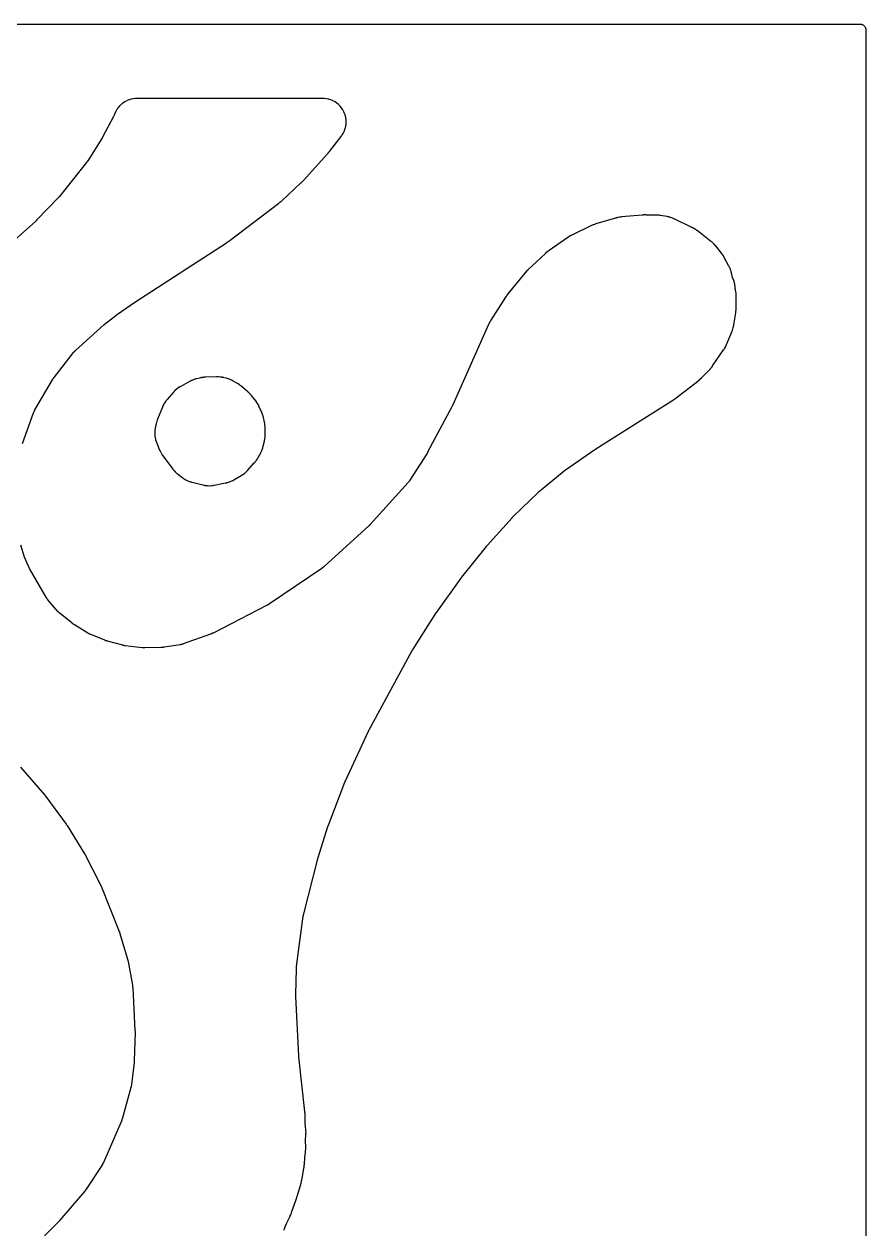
# Model space of a CAD drawing. Header units: millimetres. Extents: x 0 to 300, y 0 to 300.
# Drawn here: x 209.6 to 300, y 170.6 to 300.1 of the extents above; entities that cross this region are included whole.
import ezdxf

# ---------------------------------------------------------------- set-up
doc = ezdxf.new("R2010")
doc.units = ezdxf.units.MM
doc.layers.add('CUT', color=7, linetype='CONTINUOUS')

msp = doc.modelspace()

# ---------------------------------------------------------------- linework, layer by layer
at = {"layer": 'CUT'}
for points in [[(1.4375, 300.0625), (298.512, 300.0625), (299.3973, 300.0625), (299.4708, 300.0589), (299.5289, 300.0503), (299.586, 300.036), (299.6414, 300.0162), (299.6945, 299.991), (299.745, 299.9608), (299.7922, 299.9257), (299.8358, 299.8863), (299.8753, 299.8427), (299.9103, 299.7954), (299.9405, 299.745), (299.9657, 299.6918), (299.9855, 299.6365), (299.9998, 299.5794), (300.0084, 299.5212), (300.012, 299.4478), (300.012, 298.5625), (300.012, 1.4375)], [(209.385, 254.9908), (210.5837, 258.3008), (210.5892, 258.3157), (210.6006, 258.3454), (210.6095, 258.3677), (210.6362, 258.4301), (210.6486, 258.4577), (210.6494, 258.4594), (210.6626, 258.4866), (210.6935, 258.5471), (210.7125, 258.5825), (210.7203, 258.5963), (210.7253, 258.605), (212.5963, 261.8192), (212.6041, 261.8323), (212.6225, 261.8627), (212.6305, 261.8757), (212.6403, 261.8914), (212.6486, 261.9042), (212.668, 261.934), (212.6764, 261.9467), (212.6898, 261.9666), (212.6985, 261.9791), (212.7189, 262.0082), (212.7277, 262.0206), (212.7387, 262.0356), (212.7477, 262.0479), (212.7691, 262.0762), (212.7784, 262.0883), (214.866, 264.7642), (214.872, 264.7718), (214.8814, 264.7836), (214.9062, 264.8134), (214.949, 264.8626), (214.9685, 264.8842), (214.9697, 264.8855), (214.9898, 264.9065), (215.0357, 264.9528), (215.0636, 264.9797), (215.0747, 264.99), (215.0818, 264.9965), (218.1741, 267.7989), (219.6055, 268.8989), (221.4547, 270.1883), (231.3251, 276.5724), (231.3341, 276.5784), (231.3966, 276.6204), (231.4062, 276.627), (231.483, 276.6808), (231.4923, 276.6875), (231.5522, 276.7312), (231.5619, 276.7385), (231.567, 276.7423), (231.572, 276.7461), (236.9131, 280.8129), (236.967, 280.8539), (236.9784, 280.8628), (237.0518, 280.9215), (237.063, 280.9307), (237.1533, 281.0067), (237.1643, 281.0161), (237.2348, 281.0783), (237.2455, 281.088), (239.3089, 282.9995), (239.3182, 283.0084), (239.3784, 283.0666), (239.3876, 283.0756), (239.4615, 283.1503), (239.4705, 283.1596), (239.5281, 283.2203), (239.5369, 283.2297), (242.1755, 286.1329), (242.1839, 286.1423), (242.2377, 286.204), (242.2459, 286.2136), (242.3118, 286.2925), (242.3197, 286.3023), (242.3709, 286.3663), (242.3787, 286.3762), (243.6174, 287.9932), (243.6261, 288.0049), (243.6816, 288.0811), (243.69, 288.0929), (243.7222, 288.1395), (243.7382, 288.1637), (243.8365, 288.3216), (243.8647, 288.3722), (243.9462, 288.5365), (243.9694, 288.5897), (244.0346, 288.7611), (244.0526, 288.8163), (244.1009, 288.9932), (244.1135, 289.0498), (244.1446, 289.2305), (244.1516, 289.2881), (244.1651, 289.471), (244.1665, 289.529), (244.1622, 289.7124), (244.1581, 289.7702), (244.1361, 289.9523), (244.1264, 290.0095), (244.0869, 290.1886), (244.0717, 290.2446), (244.0152, 290.419), (243.9947, 290.4733), (243.9215, 290.6415), (243.8958, 290.6935), (243.8068, 290.8538), (243.7762, 290.9031), (243.6721, 291.0541), (243.6369, 291.1002), (243.5187, 291.2404), (243.4793, 291.2829), (243.3481, 291.4111), (243.3047, 291.4496), (243.1617, 291.5645), (243.1148, 291.5986), (242.9614, 291.6991), (242.9114, 291.7285), (242.7491, 291.8138), (242.6965, 291.8383), (242.5266, 291.9075), (242.4719, 291.9267), (242.2962, 291.9792), (242.2399, 291.9931), (242.0599, 292.0283), (242.0025, 292.0367), (241.8174, 292.0547), (241.7885, 292.0568), (241.7319, 292.0595), (241.7174, 292.06), (241.6232, 292.0623), (241.6086, 292.0625), (221.7043, 292.0625), (221.6901, 292.0623), (221.598, 292.0602), (221.5838, 292.0596), (221.5284, 292.057), (221.5001, 292.055), (221.3191, 292.0379), (221.263, 292.0298), (221.0868, 291.9961), (221.0317, 291.9828), (220.8595, 291.9326), (220.8059, 291.9142), (220.6392, 291.848), (220.5876, 291.8245), (220.4279, 291.7429), (220.3787, 291.7147), (220.2274, 291.6183), (220.1811, 291.5856), (220.0396, 291.4753), (219.9966, 291.4384), (219.8662, 291.3153), (219.8268, 291.2744), (219.7086, 291.1396), (219.6733, 291.0952), (219.5683, 290.9498), (219.5374, 290.9023), (219.4466, 290.7476), (219.4203, 290.6973), (219.3435, 290.5325), (219.3321, 290.5065), (219.3091, 290.4504), (219.306, 290.4426), (219.2844, 290.3878), (219.2813, 290.3797), (219.2679, 290.3441), (219.2633, 290.332), (219.2511, 290.301), (219.2458, 290.2878), (219.2428, 290.2806), (219.2296, 290.2502), (219.1988, 290.1825), (219.1796, 290.1428), (219.1716, 290.1275), (219.1665, 290.1177), (218.0009, 287.9243), (217.9976, 287.9182), (217.9899, 287.9039), (217.9865, 287.8977), (217.9786, 287.8834), (217.9744, 287.8758), (217.9644, 287.8582), (217.9602, 287.8507), (217.9534, 287.8389), (217.9491, 287.8316), (217.939, 287.8144), (217.9346, 287.8071), (217.9322, 287.803), (217.9269, 287.7944), (217.9144, 287.7742), (217.909, 287.7656), (216.3924, 285.3719), (216.3858, 285.3616), (216.3702, 285.3377), (216.3634, 285.3275), (216.3552, 285.3153), (216.3484, 285.3053), (216.3323, 285.282), (216.3253, 285.2721), (216.3142, 285.2564), (216.3071, 285.2466), (216.2903, 285.2237), (216.2831, 285.214), (216.2741, 285.2021), (216.2667, 285.1924), (216.2494, 285.17), (216.2418, 285.1605), (213.3672, 281.5536), (213.3605, 281.5453), (213.3447, 281.526), (213.3379, 281.5177), (213.3296, 281.5077), (213.3227, 281.4996), (213.3064, 281.4807), (213.2994, 281.4726), (213.2883, 281.4599), (213.2812, 281.4519), (213.2646, 281.4334), (213.2574, 281.4255), (213.2485, 281.4159), (213.2413, 281.4081), (213.2242, 281.39), (213.2168, 281.3822), (210.9389, 279.023), (210.9342, 279.0181), (210.9231, 279.0068), (210.9183, 279.0019), (210.907, 278.9906), (210.9011, 278.9846), (210.8871, 278.9708), (210.881, 278.9649), (210.8715, 278.9557), (210.8655, 278.95), (210.8515, 278.9366), (210.8454, 278.9309), (210.8421, 278.9278), (210.8348, 278.9211), (210.8177, 278.9055), (210.8104, 278.8989), (207.2271, 275.701)], [(237.4593, 170.46), (237.5252, 170.5986), (237.533, 170.6158), (237.5819, 170.7279), (237.5892, 170.7452), (237.7893, 171.2453), (238.1424, 171.9703), (238.1515, 171.9898), (238.2082, 172.1177), (238.2166, 172.1375), (238.2819, 172.3003), (238.2895, 172.3204), (238.3369, 172.452), (238.3439, 172.4724), (238.5987, 173.2684), (238.7921, 173.752), (238.7976, 173.7661), (238.8317, 173.8582), (238.8368, 173.8724), (238.8768, 173.989), (238.8815, 174.0034), (238.911, 174.0971), (238.9154, 174.1115), (239.278, 175.3737), (239.2836, 175.3943), (239.3172, 175.5292), (239.322, 175.55), (239.3234, 175.557), (239.3534, 175.6764), (239.3578, 175.6951), (239.3843, 175.8173), (239.388, 175.8361), (239.619, 177.0939), (239.6221, 177.1129), (239.6408, 177.2367), (239.6433, 177.2557), (239.6617, 177.4117), (239.6637, 177.4308), (239.6743, 177.5555), (239.6757, 177.5747), (239.7102, 178.2223), (239.7953, 178.8384), (239.7967, 178.8495), (239.8059, 178.927), (239.8072, 178.9386), (239.8122, 178.9895), (239.8142, 179.0141), (239.8231, 179.1676), (239.824, 179.1913), (239.8248, 179.2324), (239.8249, 179.2436), (239.8249, 179.3207), (239.8248, 179.3333), (239.8091, 180.081), (239.8468, 180.7887), (239.8472, 180.7992), (239.8499, 180.8723), (239.8501, 180.8832), (239.851, 180.9312), (239.8509, 180.9543), (239.8479, 181.0984), (239.847, 181.1207), (239.8448, 181.1592), (239.8441, 181.1697), (239.8386, 181.2418), (239.8376, 181.2535), (239.7696, 181.9662), (239.7501, 182.8985), (239.7497, 182.9116), (239.746, 182.9968), (239.7453, 183.0099), (239.7384, 183.1168), (239.7374, 183.1299), (239.73, 183.2148), (239.7287, 183.2279), (239.092, 189.075), (239.0915, 189.0801), (239.0903, 189.0919), (239.0898, 189.097), (239.0886, 189.1089), (239.088, 189.1152), (239.0867, 189.1298), (239.0861, 189.1361), (239.0853, 189.146), (239.0848, 189.1522), (239.0837, 189.1666), (239.0833, 189.172), (239.0825, 189.184), (239.0815, 189.2009), (239.0811, 189.2083), (238.7438, 195.5855), (238.7433, 195.5948), (238.7424, 195.6164), (238.742, 195.6257), (238.7417, 195.637), (238.7414, 195.6462), (238.741, 195.6678), (238.7408, 195.6771), (238.7406, 195.6918), (238.7406, 195.701), (238.7405, 195.7226), (238.7406, 195.7319), (238.7407, 195.7432), (238.7408, 195.7525), (238.7412, 195.7741), (238.7415, 195.7834), (238.8229, 198.5408), (238.8233, 198.5523), (238.8245, 198.5792), (238.825, 198.5908), (238.8258, 198.6049), (238.8265, 198.6164), (238.8284, 198.6433), (238.8292, 198.6548), (238.8307, 198.673), (238.8317, 198.6845), (238.8342, 198.7113), (238.8354, 198.7228), (238.8369, 198.7368), (238.8382, 198.7483), (238.8414, 198.775), (238.8428, 198.7865), (239.5622, 204.1969), (239.5641, 204.2099), (239.5686, 204.2404), (239.5706, 204.2534), (239.5732, 204.2693), (239.5754, 204.2823), (239.5808, 204.3126), (239.5832, 204.3255), (239.5852, 204.3359), (239.5907, 204.3621), (239.5934, 204.375), (239.597, 204.3907), (239.5999, 204.4035), (239.6071, 204.4335), (239.6102, 204.4463), (241.117, 210.3673), (241.1183, 210.3724), (241.1214, 210.3842), (241.1228, 210.3893), (241.126, 210.4013), (241.1277, 210.4076), (241.1317, 210.4222), (241.1335, 210.4285), (241.1362, 210.4383), (241.138, 210.4445), (241.1422, 210.4589), (241.1438, 210.4643), (241.1473, 210.4762), (241.1525, 210.4928), (241.1547, 210.5002), (242.2139, 213.8452), (242.2155, 213.8503), (242.2193, 213.8621), (242.221, 213.8672), (242.2249, 213.879), (242.2269, 213.8852), (242.2319, 213.8998), (242.234, 213.906), (242.2374, 213.9158), (242.2395, 213.9219), (242.2446, 213.9362), (242.2465, 213.9415), (242.2508, 213.9533), (242.2569, 213.9698), (242.2596, 213.977), (244.0206, 218.5893), (244.0228, 218.5952), (244.0282, 218.6089), (244.0305, 218.6148), (244.036, 218.6285), (244.0389, 218.6358), (244.0458, 218.6526), (244.0488, 218.6599), (244.0535, 218.6712), (244.0565, 218.6783), (244.0636, 218.6948), (244.0666, 218.7019), (244.0683, 218.7057), (244.0721, 218.7141), (244.0809, 218.7337), (244.0847, 218.742), (246.5539, 224.0745), (246.5565, 224.0799), (246.5624, 224.0925), (246.565, 224.0979), (246.571, 224.1105), (246.5742, 224.1171), (246.5818, 224.1326), (246.5851, 224.1392), (246.5902, 224.1496), (246.5935, 224.1561), (246.6012, 224.1712), (246.6046, 224.1776), (246.6064, 224.1811), (246.6104, 224.1888), (246.6199, 224.2067), (246.6241, 224.2144), (251.2733, 232.7491), (251.2764, 232.7548), (251.2837, 232.768), (251.2869, 232.7736), (251.2943, 232.7868), (251.2983, 232.7938), (251.3076, 232.81), (251.3116, 232.8169), (251.318, 232.8277), (251.322, 232.8345), (251.3314, 232.8503), (251.3355, 232.857), (251.3378, 232.8607), (251.3427, 232.8687), (251.3544, 232.8873), (251.3594, 232.8953), (253.8503, 236.7869), (253.8528, 236.7908), (253.8586, 236.7998), (253.8611, 236.8036), (253.867, 236.8126), (253.8701, 236.8173), (253.8774, 236.8284), (253.8806, 236.8331), (253.8856, 236.8405), (253.8887, 236.8452), (253.8961, 236.8559), (253.8989, 236.86), (253.905, 236.8689), (253.9138, 236.8813), (253.9176, 236.8868), (256.512, 240.5245), (256.5149, 240.5286), (256.5216, 240.538), (256.5246, 240.542), (256.5314, 240.5514), (256.535, 240.5563), (256.5436, 240.5678), (256.5472, 240.5728), (256.553, 240.5805), (256.5567, 240.5853), (256.5652, 240.5965), (256.5685, 240.6007), (256.5756, 240.61), (256.5858, 240.6229), (256.5903, 240.6286), (259.2354, 243.9421), (259.2387, 243.9462), (259.2464, 243.9558), (259.2497, 243.9598), (259.2575, 243.9693), (259.2616, 243.9744), (259.2713, 243.986), (259.2755, 243.991), (259.282, 243.9989), (259.2862, 244.0037), (259.2959, 244.0151), (259.2996, 244.0194), (259.3077, 244.0287), (259.3192, 244.0418), (259.3243, 244.0475), (261.9929, 247.0231), (261.9972, 247.0278), (262.0072, 247.0388), (262.0115, 247.0435), (262.0217, 247.0545), (262.0271, 247.0603), (262.0397, 247.0737), (262.0451, 247.0795), (262.0537, 247.0885), (262.0591, 247.0941), (262.0718, 247.1071), (262.0772, 247.1127), (262.0802, 247.1157), (262.0868, 247.1223), (262.1022, 247.1375), (262.1089, 247.144), (264.7872, 249.7411), (264.7938, 249.7474), (264.8093, 249.7622), (264.816, 249.7685), (264.8241, 249.776), (264.8308, 249.7822), (264.8465, 249.7965), (264.8532, 249.8026), (264.864, 249.8123), (264.8709, 249.8183), (264.8869, 249.8323), (264.8938, 249.8383), (264.9023, 249.8456), (264.9092, 249.8515), (264.9255, 249.8652), (264.9326, 249.871), (267.5772, 252.0483), (267.5844, 252.0542), (267.6013, 252.0678), (267.6086, 252.0736), (267.6176, 252.0807), (267.6249, 252.0864), (267.6421, 252.0997), (267.6495, 252.1054), (267.6612, 252.1142), (267.6687, 252.1198), (267.6862, 252.1327), (267.6937, 252.1382), (267.7029, 252.1449), (267.7105, 252.1503), (267.7282, 252.1629), (267.7358, 252.1682), (270.8922, 254.3555), (270.9034, 254.3632), (270.9148, 254.371), (270.9187, 254.3736), (270.9283, 254.3801), (270.9325, 254.3828), (270.939, 254.3871), (270.943, 254.3898), (270.9526, 254.3961), (270.9561, 254.3984), (270.9641, 254.4035), (270.9752, 254.4107), (270.9802, 254.4138), (279.1728, 259.5761), (279.1853, 259.5841), (279.2656, 259.6376), (279.2779, 259.646), (279.3771, 259.7156), (279.3892, 259.7243), (279.4668, 259.7817), (279.4787, 259.7906), (282.0839, 261.818), (282.0999, 261.8309), (282.2024, 261.9164), (282.2179, 261.9299), (282.3427, 262.0415), (282.3578, 262.0555), (282.4542, 262.1478), (282.4688, 262.1623), (283.199, 262.9116), (283.2078, 262.9208), (283.2644, 262.9813), (283.273, 262.9907), (283.3062, 263.0279), (283.3228, 263.0472), (283.4279, 263.1752), (283.4436, 263.1953), (283.4736, 263.2351), (283.4811, 263.2453), (283.5295, 263.3126), (283.5369, 263.323), (284.7211, 265.0445), (284.7301, 265.0579), (284.7872, 265.146), (284.7958, 265.1596), (284.8287, 265.2134), (284.8448, 265.2414), (284.9444, 265.426), (284.959, 265.4548), (284.9859, 265.5118), (284.9926, 265.5264), (285.0348, 265.6225), (285.0411, 265.6374), (285.6254, 267.0698), (285.6263, 267.0721), (285.6324, 267.0877), (285.6705, 267.1892), (285.6762, 267.2048), (285.6974, 267.2664), (285.7074, 267.2982), (285.7664, 267.5067), (285.7746, 267.539), (285.7888, 267.6025), (285.7923, 267.6188), (285.813, 267.7252), (285.816, 267.7417), (286.0284, 269.0187), (286.0303, 269.0309), (286.0419, 269.1104), (286.0435, 269.1226), (286.0495, 269.1705), (286.052, 269.1951), (286.0652, 269.355), (286.0668, 269.3797), (286.0688, 269.4279), (286.0691, 269.4403), (286.0708, 269.5205), (286.0709, 269.5329), (286.0711, 270.8564), (286.0709, 270.8739), (286.0676, 270.988), (286.0668, 271.0056), (286.0628, 271.074), (286.0597, 271.109), (286.0331, 271.3355), (286.028, 271.3703), (286.016, 271.4377), (286.0127, 271.455), (285.9895, 271.5668), (285.9856, 271.5839), (285.9831, 271.5944), (285.9819, 271.6252), (285.9811, 271.6407), (285.9745, 271.7416), (285.9733, 271.7571), (285.9677, 271.8175), (285.9641, 271.8484), (285.9356, 272.0456), (285.9236, 272.1066), (285.8749, 272.2998), (285.8665, 272.3297), (285.8486, 272.3877), (285.8439, 272.4025), (285.8116, 272.4983), (285.8065, 272.513), (285.6847, 272.8459), (285.5675, 273.3376), (285.5644, 273.3501), (285.5432, 273.4311), (285.5398, 273.4435), (285.526, 273.4919), (285.5185, 273.5166), (285.4665, 273.6733), (285.4483, 273.7215), (285.3831, 273.8732), (285.3724, 273.8966), (285.3506, 273.942), (285.3449, 273.9535), (285.3069, 274.0281), (285.301, 274.0395), (284.7967, 274.9812), (284.79, 274.9932), (284.7461, 275.0709), (284.7392, 275.0828), (284.7118, 275.1289), (284.6972, 275.1521), (284.5989, 275.301), (284.5833, 275.3236), (284.5517, 275.367), (284.5435, 275.378), (284.4894, 275.4489), (284.481, 275.4597), (283.8701, 276.2233), (283.8586, 276.2373), (283.7823, 276.3269), (283.7703, 276.3406), (283.7229, 276.393), (283.6978, 276.4191), (283.5298, 276.5838), (283.5031, 276.6083), (283.4498, 276.6547), (283.4359, 276.6663), (283.3447, 276.7408), (283.3305, 276.752), (281.8748, 277.8689), (281.8717, 277.8713), (281.8593, 277.8806), (281.7777, 277.9398), (281.7651, 277.9488), (281.7152, 277.9831), (281.6892, 278), (281.5175, 278.1055), (281.4907, 278.1211), (281.4375, 278.1501), (281.4238, 278.1573), (281.3341, 278.2033), (281.3202, 278.2102), (279.396, 279.134), (279.3836, 279.1398), (279.3022, 279.1766), (279.2896, 279.1821), (279.2402, 279.2031), (279.2147, 279.2133), (279.0496, 279.2747), (278.9973, 279.2914), (278.8273, 279.3375), (278.8006, 279.344), (278.7482, 279.3557), (278.7348, 279.3585), (278.6472, 279.3759), (278.6337, 279.3784), (277.9237, 279.5023), (277.9062, 279.5051), (277.7928, 279.5215), (277.7753, 279.5238), (277.707, 279.5316), (277.6718, 279.5346), (277.4431, 279.5472), (277.4078, 279.5481), (277.339, 279.5479), (277.3214, 279.5475), (277.2068, 279.5438), (277.1892, 279.5429), (276.7881, 279.5179), (276.5199, 279.5414), (276.5065, 279.5424), (276.4193, 279.5481), (276.4059, 279.5489), (276.3534, 279.5511), (276.3265, 279.5517), (276.1518, 279.5513), (276.1249, 279.5507), (276.0724, 279.5482), (276.059, 279.5474), (275.9718, 279.5414), (275.9584, 279.5403), (273.748, 279.3371), (273.7335, 279.3356), (273.6392, 279.3246), (273.6247, 279.3228), (273.5682, 279.3148), (273.5394, 279.31), (273.353, 279.2743), (273.3245, 279.2681), (273.269, 279.2547), (273.2549, 279.2511), (273.1632, 279.2265), (273.1491, 279.2225), (273.1038, 279.2092), (271.0055, 278.5912), (270.9937, 278.5876), (270.9176, 278.5635), (270.906, 278.5596), (270.8605, 278.5442), (270.8374, 278.5358), (270.6886, 278.4784), (270.6659, 278.4691), (270.6218, 278.45), (270.6106, 278.445), (270.5381, 278.4117), (270.527, 278.4065), (268.4062, 277.3817), (268.3962, 277.3767), (268.3269, 277.3417), (268.3166, 277.3363), (268.2717, 277.3125), (268.2502, 277.3005), (268.1182, 277.2233), (268.098, 277.211), (268.0635, 277.189), (268.0542, 277.1829), (267.9903, 277.1404), (267.98, 277.1334), (265.9683, 275.7348), (265.9506, 275.722), (265.8372, 275.6368), (265.82, 275.6234), (265.6816, 275.5115), (265.6649, 275.4974), (265.558, 275.4042), (265.5418, 275.3896), (263.6862, 273.65), (263.6722, 273.6364), (263.5822, 273.5464), (263.5686, 273.5323), (263.4595, 273.4157), (263.4463, 273.4012), (263.3624, 273.3055), (263.3498, 273.2905), (261.5439, 271.0894), (261.5324, 271.075), (261.4592, 270.9799), (261.4481, 270.9651), (261.36, 270.843), (261.3494, 270.8279), (261.2822, 270.7285), (261.272, 270.713), (259.7216, 268.2617), (259.7103, 268.2431), (259.6392, 268.1211), (259.6286, 268.1021), (259.545, 267.9459), (259.5351, 267.9266), (259.473, 267.7997), (259.4638, 267.78), (255.6263, 259.1649), (255.6237, 259.1591), (255.6176, 259.1457), (255.6149, 259.1399), (255.6087, 259.1264), (255.6054, 259.1193), (255.5975, 259.1027), (255.5942, 259.0957), (255.5888, 259.0846), (255.5854, 259.0776), (255.5774, 259.0614), (255.5739, 259.0545), (255.572, 259.0508), (255.5678, 259.0426), (255.5579, 259.0234), (255.5536, 259.0152), (252.9184, 254.0537), (252.9141, 254.0457), (252.9039, 254.0271), (252.8996, 254.0192), (252.8942, 254.0096), (252.8898, 254.0017), (252.8794, 253.9834), (252.8749, 253.9756), (252.8677, 253.9633), (252.8631, 253.9555), (252.8522, 253.9374), (252.8476, 253.9297), (252.8418, 253.9203), (252.8371, 253.9126), (252.8259, 253.8947), (252.8211, 253.8871), (251.0039, 251.0432), (250.9988, 251.0354), (250.9908, 251.0231), (250.9778, 251.0037), (250.9581, 250.9753), (250.941, 250.9513), (250.9265, 250.9318), (250.9191, 250.922), (250.9158, 250.9176), (250.8985, 250.8957), (250.859, 250.8471), (250.835, 250.8187), (250.8253, 250.8078), (250.8192, 250.8009), (246.7606, 246.3008), (246.753, 246.2925), (246.7352, 246.2732), (246.7275, 246.265), (246.7181, 246.255), (246.7103, 246.2469), (246.692, 246.2281), (246.6841, 246.2201), (246.6716, 246.2075), (246.6636, 246.1996), (246.6448, 246.1813), (246.6367, 246.1735), (246.6268, 246.164), (246.6186, 246.1563), (246.5994, 246.1384), (246.5912, 246.1308), (241.8065, 241.7881), (241.7948, 241.7776), (241.7671, 241.7534), (241.7552, 241.7431), (241.7405, 241.7307), (241.7284, 241.7207), (241.7, 241.6974), (241.6877, 241.6876), (241.6682, 241.6722), (241.6557, 241.6626), (241.6265, 241.6404), (241.6139, 241.631), (241.5984, 241.6196), (241.5856, 241.6104), (241.5556, 241.5893), (241.5426, 241.5803), (235.9178, 237.7564), (235.9063, 237.7488), (235.8795, 237.7312), (235.868, 237.7237), (235.8538, 237.7147), (235.8422, 237.7074), (235.8148, 237.6906), (235.8031, 237.6835), (235.7844, 237.6724), (235.7725, 237.6655), (235.7447, 237.6495), (235.7327, 237.6428), (235.718, 237.6346), (235.7059, 237.6281), (235.6776, 237.613), (235.6654, 237.6066), (229.8627, 234.6239), (229.8495, 234.6172), (229.8185, 234.6019), (229.8051, 234.5955), (229.7888, 234.5877), (229.7754, 234.5815), (229.7439, 234.5673), (229.7303, 234.5612), (229.7089, 234.552), (229.6953, 234.5462), (229.6633, 234.533), (229.6496, 234.5274), (229.6328, 234.5208), (229.619, 234.5155), (229.5866, 234.5033), (229.5727, 234.4982), (226.6532, 233.4552), (226.6434, 233.4517), (226.6279, 233.4464), (226.5882, 233.4337), (226.5208, 233.414), (226.4906, 233.4057), (226.4887, 233.4052), (226.4583, 233.398), (226.3896, 233.3829), (226.3487, 233.375), (226.3326, 233.3722), (226.3223, 233.3705), (224.6074, 233.0976), (224.5916, 233.0952), (224.5548, 233.09), (224.539, 233.0879), (224.5198, 233.0856), (224.504, 233.0838), (224.467, 233.0799), (224.4511, 233.0784), (224.4261, 233.0762), (224.4103, 233.0749), (224.3732, 233.0724), (224.3573, 233.0714), (224.3379, 233.0704), (224.322, 233.0697), (224.2848, 233.0685), (224.2689, 233.0681), (222.5428, 233.04), (222.5282, 233.0399), (222.494, 233.0399), (222.4794, 233.04), (222.4615, 233.0403), (222.4469, 233.0407), (222.4128, 233.0418), (222.3982, 233.0424), (222.3751, 233.0435), (222.3605, 233.0443), (222.3265, 233.0466), (222.3119, 233.0476), (222.2941, 233.0491), (222.2795, 233.0504), (222.2455, 233.0537), (222.231, 233.0553), (220.4325, 233.2609), (220.4257, 233.2617), (220.41, 233.2636), (220.4032, 233.2644), (220.4014, 233.2647), (220.375, 233.2685), (220.3136, 233.2783), (220.2924, 233.282), (220.2606, 233.2886), (220.1851, 233.3059), (220.1527, 233.314), (218.5186, 233.7528), (218.5047, 233.7566), (218.4723, 233.7659), (218.4585, 233.7699), (218.442, 233.7749), (218.4284, 233.7792), (218.3967, 233.7894), (218.3831, 233.7938), (218.3617, 233.8011), (218.3482, 233.8058), (218.3167, 233.817), (218.3032, 233.8219), (218.2869, 233.828), (218.2735, 233.8331), (218.2424, 233.8453), (218.2291, 233.8506), (216.6635, 234.4937), (216.6568, 234.4965), (216.6412, 234.5031), (216.6345, 234.5059), (216.6327, 234.5067), (216.6066, 234.5184), (216.5464, 234.5466), (216.5258, 234.5566), (216.495, 234.5729), (216.4227, 234.6133), (216.3919, 234.6313), (214.9793, 235.4946), (214.9668, 235.5023), (214.9377, 235.5207), (214.9254, 235.5287), (214.9108, 235.5383), (214.8987, 235.5464), (214.8707, 235.5654), (214.8587, 235.5737), (214.8399, 235.587), (214.828, 235.5955), (214.8005, 235.6155), (214.7888, 235.6242), (214.7746, 235.6349), (214.763, 235.6438), (214.7362, 235.6647), (214.7248, 235.6738), (213.4283, 236.7187), (213.4203, 236.7252), (213.4079, 236.7355), (213.3767, 236.7624), (213.3253, 236.8089), (213.3028, 236.83), (213.3014, 236.8314), (213.2796, 236.8532), (213.2315, 236.9032), (213.2036, 236.9335), (213.193, 236.9456), (213.1862, 236.9533), (212.1138, 238.2022), (212.1094, 238.2074), (212.1038, 238.214), (212.0717, 238.2559), (212.0533, 238.2809), (212.0521, 238.2825), (212.0345, 238.3081), (211.996, 238.3664), (211.974, 238.4015), (211.9656, 238.4154), (211.9604, 238.4243), (210.127, 241.577), (209.6139, 242.7874), (209.2187, 244.0579)], [(209.1782, 220.2202), (211.7863, 217.1952), (211.7909, 217.1898), (211.8018, 217.177), (211.8064, 217.1715), (211.8171, 217.1586), (211.8228, 217.1518), (211.8359, 217.1357), (211.8415, 217.1288), (211.8502, 217.1179), (211.8557, 217.1111), (211.8683, 217.095), (211.8737, 217.0881), (211.8766, 217.0843), (211.8829, 217.076), (211.8975, 217.0566), (211.9038, 217.0482), (214.0715, 214.0951), (214.0757, 214.0894), (214.0853, 214.0761), (214.0894, 214.0704), (214.0989, 214.057), (214.1039, 214.0499), (214.1155, 214.0333), (214.1204, 214.0261), (214.1281, 214.0148), (214.1329, 214.0077), (214.144, 213.9911), (214.1487, 213.984), (214.1512, 213.98), (214.1568, 213.9715), (214.1696, 213.9514), (214.175, 213.9427), (216.0558, 210.9197), (216.0609, 210.9114), (216.0726, 210.8921), (216.0776, 210.8838), (216.0836, 210.8738), (216.0884, 210.8655), (216.0997, 210.846), (216.1044, 210.8377), (216.1119, 210.8244), (216.1166, 210.816), (216.1275, 210.7963), (216.1321, 210.7878), (216.1376, 210.7774), (216.1421, 210.7689), (216.1526, 210.749), (216.157, 210.7404), (217.7395, 207.6309), (217.744, 207.6219), (217.7544, 207.6009), (217.7588, 207.5918), (217.7641, 207.5808), (217.7685, 207.5717), (217.7784, 207.5504), (217.7826, 207.5413), (217.7892, 207.5268), (217.7933, 207.5176), (217.8027, 207.4961), (217.8067, 207.4869), (217.8116, 207.4756), (217.8155, 207.4664), (217.8244, 207.4447), (217.8282, 207.4354), (219.7796, 202.569), (219.7835, 202.5591), (219.7924, 202.536), (219.7962, 202.5261), (219.8007, 202.514), (219.8044, 202.5041), (219.8128, 202.4808), (219.8163, 202.4708), (219.8218, 202.455), (219.8252, 202.4449), (219.8331, 202.4215), (219.8364, 202.4114), (219.8403, 202.3991), (219.8435, 202.389), (219.8508, 202.3653), (219.8538, 202.3552), (220.6685, 199.5964), (220.6719, 199.5848), (220.6794, 199.5578), (220.6826, 199.5462), (220.6864, 199.5321), (220.6894, 199.5204), (220.6963, 199.4932), (220.6991, 199.4816), (220.7035, 199.4631), (220.7062, 199.4514), (220.7124, 199.424), (220.7149, 199.4123), (220.7179, 199.3979), (220.7203, 199.3862), (220.7257, 199.3586), (220.7279, 199.3468), (221.1943, 196.7886), (221.1968, 196.7746), (221.2022, 196.7418), (221.2044, 196.7277), (221.207, 196.7105), (221.209, 196.6964), (221.2134, 196.6635), (221.2152, 196.6493), (221.2178, 196.627), (221.2194, 196.6128), (221.2227, 196.5797), (221.2241, 196.5656), (221.2255, 196.5482), (221.2266, 196.534), (221.2289, 196.5009), (221.2298, 196.4866), (221.476, 191.9024), (221.4764, 191.8934), (221.4774, 191.8724), (221.4777, 191.8634), (221.4781, 191.8524), (221.4783, 191.8434), (221.4788, 191.8224), (221.479, 191.8133), (221.4792, 191.7991), (221.4793, 191.7901), (221.4793, 191.769), (221.4793, 191.76), (221.4793, 191.749), (221.4792, 191.74), (221.4788, 191.7189), (221.4786, 191.7099), (221.3986, 188.6935), (221.3983, 188.6832), (221.3974, 188.659), (221.3969, 188.6487), (221.3963, 188.6361), (221.3957, 188.6257), (221.3943, 188.6016), (221.3936, 188.5913), (221.3924, 188.575), (221.3916, 188.5646), (221.3896, 188.5406), (221.3886, 188.5303), (221.3874, 188.5177), (221.3864, 188.5074), (221.3838, 188.4834), (221.3826, 188.4731), (221.0999, 186.0985), (221.099, 186.0915), (221.097, 186.0753), (221.096, 186.0683), (221.0958, 186.0664), (221.0917, 186.0392), (221.0812, 185.9759), (221.0772, 185.954), (221.0701, 185.9213), (221.0516, 185.8434), (221.043, 185.81), (220.0934, 182.4038), (220.0891, 182.3888), (220.0788, 182.354), (220.0742, 182.3391), (220.0685, 182.3211), (220.0637, 182.3064), (220.0522, 182.2721), (220.0471, 182.2574), (220.0389, 182.2343), (220.0336, 182.2198), (220.0209, 182.1858), (220.0153, 182.1713), (220.0084, 182.1537), (220.0026, 182.1393), (219.9887, 182.1058), (219.9826, 182.0915), (218.1154, 177.7957), (218.1116, 177.787), (218.1055, 177.7733), (218.0955, 177.7517), (218.0802, 177.72), (218.0668, 177.6931), (218.0553, 177.6711), (218.0495, 177.66), (218.0468, 177.6551), (218.0329, 177.6303), (218.0009, 177.5751), (217.9812, 177.5427), (217.9732, 177.5302), (217.968, 177.5222), (216.235, 174.8684), (216.2271, 174.8564), (216.2084, 174.8287), (216.2002, 174.8169), (216.1902, 174.8026), (216.1819, 174.7909), (216.1623, 174.7639), (216.1538, 174.7523), (216.1403, 174.7342), (216.1316, 174.7228), (216.1112, 174.6964), (216.1023, 174.6851), (216.0914, 174.6715), (216.0824, 174.6603), (216.0611, 174.6346), (216.0519, 174.6236), (213.4136, 171.5282), (213.4092, 171.5231), (213.3989, 171.5111), (213.3944, 171.506), (213.3839, 171.494), (213.3783, 171.4877), (213.3652, 171.4731), (213.3596, 171.4669), (213.3507, 171.4571), (213.3451, 171.451), (213.3319, 171.4369), (213.3262, 171.4308), (213.3232, 171.4276), (213.3163, 171.4204), (213.3002, 171.4038), (213.2933, 171.3967), (207.243, 165.281)]]:
    msp.add_lwpolyline(points, dxfattribs=at)
msp.add_lwpolyline([(223.6017, 255.9096), (223.6217, 255.7176), (223.6256, 255.6881), (223.6285, 255.6694), (223.6336, 255.6407), (223.6713, 255.4572), (223.6858, 255.4006), (223.7411, 255.2217), (223.7504, 255.194), (223.7699, 255.1403), (223.7751, 255.1267), (223.8097, 255.0382), (223.8152, 255.0247), (224.1211, 254.2955), (224.1285, 254.2786), (224.1782, 254.1698), (224.1861, 254.1532), (224.2178, 254.0889), (224.2351, 254.0564), (224.3539, 253.849), (224.3731, 253.8176), (224.4125, 253.7576), (224.4229, 253.7424), (224.4916, 253.6445), (224.5024, 253.6296), (225.5397, 252.2441), (225.5485, 252.2327), (225.6064, 252.1592), (225.6154, 252.148), (225.6512, 252.1046), (225.6701, 252.0829), (225.7943, 251.9465), (225.8351, 251.9058), (225.9718, 251.7819), (225.9936, 251.7631), (226.037, 251.7274), (226.0482, 251.7184), (226.1219, 251.6608), (226.1333, 251.652), (226.5985, 251.3055), (226.6106, 251.2968), (226.6898, 251.2408), (226.702, 251.2323), (226.7504, 251.1999), (226.7756, 251.1839), (226.9395, 251.0855), (226.9921, 251.0574), (227.1626, 250.9768), (227.2178, 250.9541), (227.3979, 250.89), (227.4263, 250.8807), (227.482, 250.8639), (227.4964, 250.8598), (227.5899, 250.8342), (227.6043, 250.8304), (228.759, 250.545), (228.7749, 250.5413), (228.8783, 250.5187), (228.8942, 250.5154), (228.9567, 250.5035), (228.9888, 250.4983), (229.1957, 250.4705), (229.2606, 250.4653), (229.4664, 250.4601), (229.5315, 250.462), (229.7395, 250.4794), (229.7719, 250.483), (229.8348, 250.4918), (229.851, 250.4942), (229.9554, 250.5116), (229.9714, 250.5145), (231.1905, 250.7516), (231.2069, 250.755), (231.3133, 250.7788), (231.3296, 250.7827), (231.393, 250.7988), (231.4253, 250.8079), (231.6303, 250.8722), (231.6931, 250.8958), (231.8896, 250.9826), (231.9199, 250.997), (231.9782, 251.0267), (231.993, 251.0345), (232.0887, 251.0867), (232.1033, 251.095), (232.8813, 251.5482), (232.8944, 251.5561), (232.9789, 251.6082), (232.9918, 251.6164), (233.0417, 251.649), (233.0669, 251.6663), (233.2251, 251.7815), (233.2726, 251.82), (233.4183, 251.9507), (233.4405, 251.9716), (233.4828, 252.0137), (233.4935, 252.0246), (233.5621, 252.0963), (233.5725, 252.1075), (234.2971, 252.9046), (234.3055, 252.9139), (234.3589, 252.9752), (234.367, 252.9848), (234.3984, 253.0223), (234.414, 253.0418), (234.5117, 253.1692), (234.5405, 253.2101), (234.6272, 253.3451), (234.6403, 253.3665), (234.665, 253.4087), (234.6712, 253.4196), (234.7108, 253.4906), (234.7168, 253.5016), (234.9842, 254.0061), (234.99, 254.0173), (235.0269, 254.0907), (235.0325, 254.1021), (235.0538, 254.1467), (235.0642, 254.1697), (235.1278, 254.3188), (235.1456, 254.366), (235.1964, 254.5199), (235.2039, 254.5441), (235.2173, 254.5916), (235.2207, 254.6038), (235.2415, 254.6833), (235.2445, 254.6956), (235.376, 255.2456), (235.3796, 255.2617), (235.4017, 255.3666), (235.4048, 255.3827), (235.4163, 255.4461), (235.4213, 255.4787), (235.448, 255.6912), (235.4512, 255.724), (235.4556, 255.7882), (235.4566, 255.8046), (235.4611, 255.9117), (235.4616, 255.9282), (235.4707, 256.5486), (235.4707, 256.5662), (235.469, 256.6808), (235.4685, 256.6984), (235.4655, 256.7671), (235.4629, 256.8023), (235.4394, 257.0301), (235.4348, 257.065), (235.4237, 257.1329), (235.4206, 257.1502), (235.3989, 257.2627), (235.3953, 257.28), (235.2828, 257.782), (235.2791, 257.7975), (235.2537, 257.8982), (235.2496, 257.9137), (235.2328, 257.9737), (235.2233, 258.0042), (235.1567, 258.2007), (235.1456, 258.2307), (235.1225, 258.2886), (235.1164, 258.3034), (235.0753, 258.3987), (235.0688, 258.4133), (234.7905, 259.0147), (234.7827, 259.0309), (234.7305, 259.1354), (234.7222, 259.1514), (234.689, 259.2131), (234.6711, 259.2443), (234.5484, 259.443), (234.5286, 259.473), (234.4882, 259.5303), (234.4777, 259.5449), (234.4076, 259.6384), (234.3966, 259.6526), (234.0065, 260.1418), (233.9968, 260.1537), (233.9325, 260.2302), (233.9225, 260.2418), (233.8827, 260.2867), (233.8618, 260.3092), (233.722, 260.4518), (233.6999, 260.4732), (233.6558, 260.5138), (233.6443, 260.5241), (233.5691, 260.5898), (233.5574, 260.5998), (232.8589, 261.1795), (232.8487, 261.1878), (232.7815, 261.2411), (232.771, 261.2492), (232.7299, 261.2804), (232.7085, 261.2959), (232.5674, 261.3934), (232.5453, 261.408), (232.5016, 261.4354), (232.4904, 261.4423), (232.4167, 261.4863), (232.4053, 261.493), (232.0292, 261.7066), (232.0171, 261.7133), (231.9378, 261.756), (231.9255, 261.7624), (231.8772, 261.787), (231.8522, 261.799), (231.6903, 261.8721), (231.6387, 261.8926), (231.4707, 261.9505), (231.4443, 261.9589), (231.3924, 261.9741), (231.379, 261.9779), (231.292, 262.0013), (231.2786, 262.0047), (231.0272, 262.0661), (231.0141, 262.0691), (230.9291, 262.0879), (230.916, 262.0906), (230.8646, 262.1007), (230.8383, 262.1053), (230.6685, 262.131), (230.6152, 262.1366), (230.4438, 262.1471), (230.4171, 262.1481), (230.3647, 262.1489), (230.3513, 262.149), (230.2643, 262.1485), (230.2509, 262.1482), (229.053, 262.1141), (229.0371, 262.1134), (228.9343, 262.1078), (228.9185, 262.1067), (228.8569, 262.1017), (228.8254, 262.0983), (228.6215, 262.0708), (228.5902, 262.0657), (228.5295, 262.0542), (228.5139, 262.0511), (228.4133, 262.0293), (228.3979, 262.0257), (228.0998, 261.9528), (228.0873, 261.9496), (228.0065, 261.928), (227.9941, 261.9246), (227.9458, 261.9106), (227.9213, 261.9029), (227.765, 261.8501), (227.717, 261.8316), (227.5658, 261.7656), (227.5424, 261.7548), (227.4973, 261.7328), (227.4858, 261.727), (227.4114, 261.6887), (227.4, 261.6827), (226.3896, 261.1345), (226.3778, 261.128), (226.3017, 261.0844), (226.29, 261.0776), (226.2449, 261.0504), (226.2221, 261.036), (226.078, 260.9401), (226.0345, 260.9082), (225.9015, 260.8013), (225.861, 260.7657), (225.7364, 260.6456), (225.7174, 260.6264), (225.6811, 260.5882), (225.672, 260.5783), (225.613, 260.5133), (225.6041, 260.5032), (224.9219, 259.7157), (224.9113, 259.7031), (224.8434, 259.6202), (224.8332, 259.6073), (224.7938, 259.5564), (224.7743, 259.5298), (224.6544, 259.356), (224.62, 259.2998), (224.5199, 259.1139), (224.5051, 259.0845), (224.4777, 259.0263), (224.4709, 259.0112), (224.4281, 258.9131), (224.4217, 258.8979), (223.8972, 257.6004), (223.8921, 257.5874), (223.86, 257.5022), (223.8552, 257.4891), (223.8371, 257.4375), (223.8284, 257.4108), (223.7763, 257.2365), (223.7689, 257.2095), (223.7556, 257.1564), (223.7524, 257.1428), (223.7325, 257.054), (223.7296, 257.0403), (223.6522, 256.6536), (223.6494, 256.6387), (223.6326, 256.5419), (223.6302, 256.527), (223.6216, 256.4686), (223.6179, 256.4386), (223.5992, 256.2457), (223.5964, 256.1853), (223.5972, 255.9916), (223.5981, 255.9613), (223.5993, 255.9393)], close=True, dxfattribs=at)

doc.saveas('drawing.dxf')
